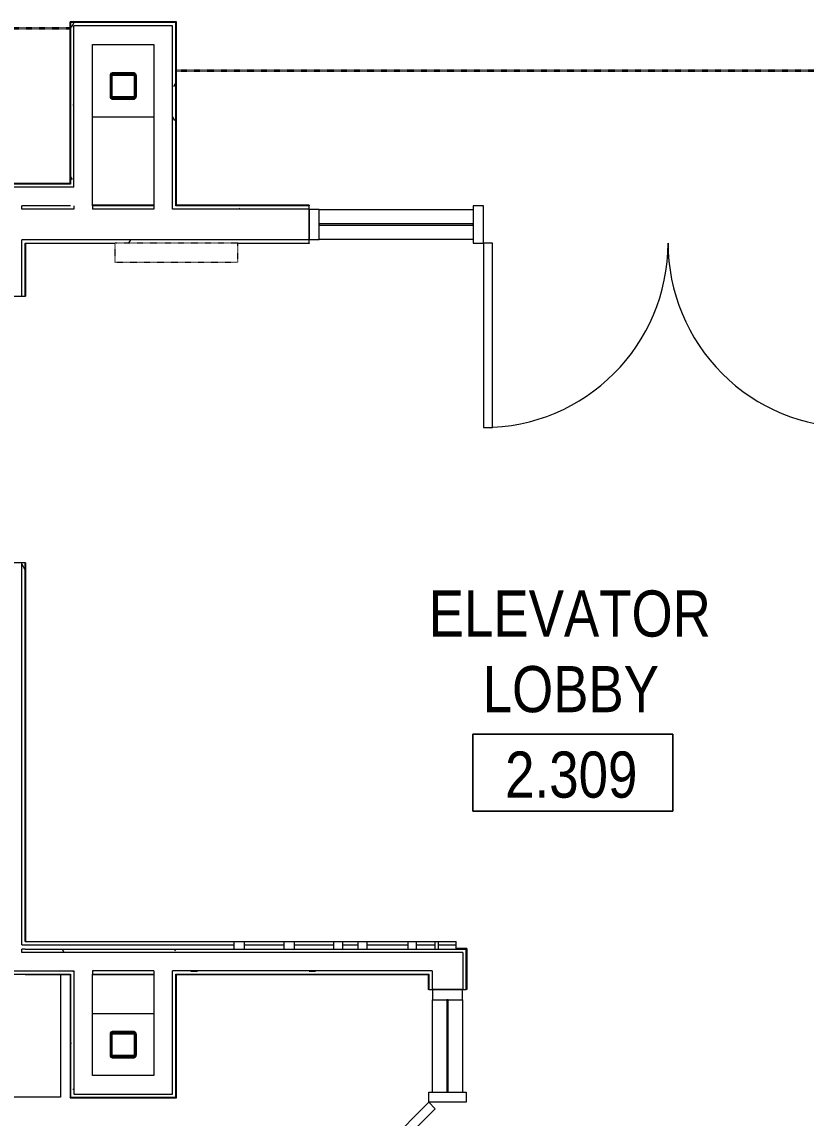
# Model space of a CAD drawing. Header units: inches. Extents: x -3803 to -1421, y -3454 to -210.
# Drawn here: x -3220.1 to -3067.2, y -789 to -575.1 of the extents above; entities that cross this region are included whole.
import ezdxf

# ---------------------------------------------------------------- set-up
doc = ezdxf.new("R2010")
doc.units = ezdxf.units.IN
doc.header["$MEASUREMENT"] = 0
for name, pattern in [('Dash Small', [0.125, 0.0625, -0.0625]), ('Dash_2_', [0.25, 0.125, -0.125]), ('Hidden Equipment- BSALS', [0.0625, 0.03125, -0.03125]), ('Hidden Equipment- LTP', [0.0625, 0.03125, -0.03125])]:
    doc.linetypes.add(name, pattern=pattern)
for name, color, linetype, lineweight in [('A-AREA-IDEN', 2, 'Continuous', 9), ('A-DETL', 90, 'Continuous', 9), ('A-DETL-GENF-HDLN', 1, 'Dash_2_', 9), ('A-DETL-MEDM', 33, 'Continuous', 20), ('A-DOOR', 31, 'Continuous', 13), ('A-DOOR-FRAM', 31, 'Continuous', 35), ('A-FLOR', 192, 'Continuous', 13), ('A-GLAZ-CURT', 52, 'Continuous', 13), ('A-GLAZ-CWMG', 51, 'Continuous', 13), ('A-WALL', 113, 'Continuous', 13), ('A-WALL-PATT', 111, 'Continuous', 13), ('I-WALL', 2, 'Continuous', 13), ('Q-CASE', 31, 'Continuous', 13), ('Q-SPCQ', 91, 'Continuous', 13), ('S-COLS', 52, 'Continuous', 13)]:
    doc.layers.add(name, color=color, linetype=linetype, lineweight=lineweight)
doc.styles.add('Arial Narrow', font='ARIALN.TTF', dxfattribs={"height": 9})
pattern_1 = [(0, (0, 0), (30.72, 7.68), [1.267, -21.773, 1.267, -21.773, -122.88]), (0, (0, 0), (30.72, 7.68), [-46.08, 1.267, -44.813, 1.267, -21.773, -53.76]), (0, (0, 0), (30.72, 7.68), [-115.2, 1.267, -14.093, 1.267, -37.133]), (120, (11.52, 3.84), (-22.011075, 22.7643), [1.267, -21.773, 1.267, -21.773, -122.88]), (120, (11.52, 3.84), (-22.011075, 22.7643), [-46.08, 1.267, -44.813, 1.267, -21.773, -53.76]), (120, (11.52, 3.84), (-22.011075, 22.7643), [-115.2, 1.267, -14.093, 1.267, -37.133]), (240, (15.36, 19.2), (-8.708925, -30.4443), [1.267, -21.773, 1.267, -21.773, -122.88]), (240, (15.36, 19.2), (-8.708925, -30.4443), [-46.08, 1.267, -44.813, 1.267, -21.773, -53.76]), (240, (15.36, 19.2), (-8.708925, -30.4443), [-115.2, 1.267, -14.093, 1.267, -37.133])]

# ---------------------------------------------------------------- blocks, each defined once
blk = doc.blocks.new('_STL - Column - HSS Rectangular - 2017v1 - HSS5x5x5_16-V82-DIMENSION PLAN - LEVEL 2 _579_ - 2__ - CAD')
at = {"layer": 'S-COLS'}
h = blk.add_hatch(dxfattribs=at)
h.set_pattern_fill('FP_6', color=256, style=0, pattern_type=2)
h.set_pattern_definition([(45, (3200.395, 774.641), (-8.909545, 8.909545), []), (45, (3206.335, 774.641), (-8.909545, 8.909545), [])])
h.paths.add_polyline_path([(2.06, -2.5), (2.37, -2.37), (2.5, -2.07), (2.5, 2.06), (2.37, 2.37), (2.06, 2.5), (-2.07, 2.5), (-2.37, 2.37), (-2.5, 2.06), (-2.5, -2.07), (-2.37, -2.37), (-2.07, -2.5)], flags=0)
h.paths.add_polyline_path([(-2.07, -2.19), (-2.15, -2.15), (-2.19, -2.07), (-2.15, 2.15), (-2.07, 2.19), (2.15, 2.15), (2.19, 2.06), (2.15, -2.15), (2.06, -2.19)], flags=0)
at = {"layer": 'S-COLS', "color": 7, "lineweight": 25}
for p, q in [((2.06, 2.5), (-2.07, 2.5)), ((-2.07, 2.19), (2.06, 2.19)), ((-2.5, 2.06), (-2.5, -2.07)), ((-2.19, -2.07), (-2.19, 2.06)), ((2.19, 2.06), (2.19, -2.07)), ((2.5, -2.07), (2.5, 2.06)), ((2.06, -2.19), (-2.07, -2.19)), ((-2.07, -2.5), (2.06, -2.5))]:
    blk.add_line(p, q, dxfattribs=at)
for centre, radius, start, end in [((-2.07, 2.06), 0.435, 90, 180), ((-2.07, 2.06), 0.123, 90, 180), ((2.06, 2.06), 0.435, 360, 90), ((2.06, 2.06), 0.123, 0, 90), ((-2.07, -2.07), 0.435, 180, 270), ((-2.07, -2.07), 0.123, 180, 270), ((2.06, -2.07), 0.435, 270, 360), ((2.06, -2.07), 0.122, 270, 0)]:
    blk.add_arc(centre, radius, start, end, dxfattribs=at)
blk = doc.blocks.new('_STL - Column - HSS Rectangular - 2017v1 - HSS5x5x5_16-V87-DIMENSION PLAN - LEVEL 2 _579_ - 2__ - CAD')
at = {"layer": 'S-COLS'}
h = blk.add_hatch(dxfattribs=at)
h.set_pattern_fill('FP_12', color=256, style=0, pattern_type=2)
h.set_pattern_definition([(45, (3200.395, 587.641), (-8.909545, 8.909545), []), (45, (3206.335, 587.641), (-8.909545, 8.909545), [])])
h.paths.add_polyline_path([(2.06, -2.5), (2.37, -2.37), (2.5, -2.07), (2.5, 2.06), (2.37, 2.37), (2.06, 2.5), (-2.07, 2.5), (-2.37, 2.37), (-2.5, 2.06), (-2.5, -2.07), (-2.37, -2.37), (-2.07, -2.5)], flags=0)
h.paths.add_polyline_path([(-2.07, -2.19), (-2.15, -2.15), (-2.19, -2.07), (-2.15, 2.15), (-2.07, 2.19), (2.15, 2.15), (2.19, 2.06), (2.15, -2.15), (2.06, -2.19)], flags=0)
at = {"layer": 'S-COLS', "color": 7, "lineweight": 25}
for p, q in [((2.06, 2.5), (-2.07, 2.5)), ((-2.07, 2.19), (2.06, 2.19)), ((-2.5, 2.06), (-2.5, -2.07)), ((-2.19, -2.07), (-2.19, 2.06)), ((2.19, 2.06), (2.19, -2.07)), ((2.5, -2.07), (2.5, 2.06)), ((2.06, -2.19), (-2.07, -2.19)), ((-2.07, -2.5), (2.06, -2.5))]:
    blk.add_line(p, q, dxfattribs=at)
for centre, radius, start, end in [((-2.07, 2.06), 0.435, 90, 180), ((-2.07, 2.06), 0.123, 90, 180), ((2.06, 2.06), 0.435, 360, 90), ((2.06, 2.06), 0.123, 0, 90), ((-2.07, -2.07), 0.435, 180, 270), ((-2.07, -2.07), 0.123, 180, 270), ((2.06, -2.07), 0.435, 270, 360), ((2.06, -2.07), 0.122, 270, 0)]:
    blk.add_arc(centre, radius, start, end, dxfattribs=at)
blk = doc.blocks.new('15830016-STRUCT_MARTINEZ-MOORE_CENTRAL_v2018_rvt-1-DIMENSION PLAN - LEVEL 2 _579_ - 2__ - CAD')
at = {"color": 250, "lineweight": 13}
for name, p in [('_STL - Column - HSS Rectangular - 2017v1 - HSS5x5x5_16-V87-DIMENSION PLAN - LEVEL 2 _579_ - 2__ - CAD', (-3200.4, -587.64)), ('_STL - Column - HSS Rectangular - 2017v1 - HSS5x5x5_16-V82-DIMENSION PLAN - LEVEL 2 _579_ - 2__ - CAD', (-3200.4, -774.64))]:
    blk.add_blockref(name, p, dxfattribs=at)
blk = doc.blocks.new('Basic Wall _ B6-7 1_4_-BSALS - ___-3569035-DIMENSION PLAN - LEVEL 2 _579_ - 2__ - CAD')
at = {"layer": 'I-WALL', "lineweight": 20}
for p, q in [((-3140.9, -761.02), (-3140.77, -760.89)), ((-3140.9, -761.02), (-3140.9, -763.89)), ((-3140.77, -763.89), (-3140.9, -763.89)), ((-3140.9, -859.89), (-3140.77, -859.89)), ((-3140.9, -859.89), (-3140.9, -943.33))]:
    blk.add_line(p, q, dxfattribs=at)
blk = doc.blocks.new('Basic Wall _ B6-7 1_4_-BSALS - ___-3569034-DIMENSION PLAN - LEVEL 2 _579_ - 2__ - CAD')
at = {"layer": 'I-WALL', "lineweight": 20}
for p, q in [((-3133.52, -756.02), (-3133.4, -755.89)), ((-3133.4, -755.89), (-3133.4, -763.89)), ((-3133.4, -763.89), (-3133.52, -763.89)), ((-3133.52, -859.89), (-3133.4, -859.89)), ((-3133.4, -859.89), (-3133.4, -875.89)), ((-3133.4, -899.89), (-3133.4, -948.77)), ((-3133.4, -948.77), (-3133.52, -948.77))]:
    blk.add_line(p, q, dxfattribs=at)
blk = doc.blocks.new('Basic Wall _ B6-7 1_4_-BSALS - ___-3569039-DIMENSION PLAN - LEVEL 2 _579_ - 2__ - CAD')
at = {"layer": 'I-WALL', "lineweight": 20}
for p, q in [((-3202.04, -618.39), (-3219.4, -618.39)), ((-3164.15, -618.39), (-3178.04, -618.39)), ((-3164.15, -618.27), (-3164.15, -618.39)), ((-3056.15, -618.39), (-3056.15, -618.27)), ((-3049.9, -618.39), (-3056.15, -618.39)), ((-3049.77, -618.27), (-3049.9, -618.39))]:
    blk.add_line(p, q, dxfattribs=at)
blk = doc.blocks.new('Basic Wall _ B6-7 1_4_-BSALS - ___-3569038-DIMENSION PLAN - LEVEL 2 _579_ - 2__ - CAD')
at = {"layer": 'I-WALL', "lineweight": 20}
for p, q in [((-3194.4, -610.89), (-3206.4, -610.89)), ((-3164.15, -610.89), (-3190.02, -610.89)), ((-3164.15, -610.89), (-3164.15, -611.02)), ((-3056.15, -611.02), (-3056.15, -610.89)), ((-3049.9, -610.89), (-3056.15, -610.89)), ((-3049.9, -610.89), (-3049.77, -611.02))]:
    blk.add_line(p, q, dxfattribs=at)
blk = doc.blocks.new('Door-D2_8-Unequal_Pair-BSALS - D2_8-72X84-BSALS-3462282-DIMENSION PLAN - LEVEL 2 _579_ - 2__ - CAD')
at = {"layer": 'A-DETL-GENF-HDLN'}
blk.add_arc((-36, -3.63), 36, 317.7863, 0, dxfattribs=at)
at = {"layer": 'A-DETL-MEDM'}
for p, q in [((-34.76, -2.39), (-36, -3.63)), ((-36, -3.63), (-10.54, -29.08)), ((-9.31, -27.84), (-34.76, -2.39)), ((-10.54, -29.08), (-9.31, -27.84))]:
    blk.add_line(p, q, dxfattribs=at)
at = {"layer": 'A-DOOR', "lineweight": 20}
for p, q in [((34.25, -3.63), (36, -3.63)), ((34.25, -39.62), (34.25, -3.63)), ((36, -3.63), (36, -39.62)), ((36, -39.62), (34.25, -39.62))]:
    blk.add_line(p, q, dxfattribs=at)
at = {"layer": 'A-DOOR', "lineweight": 9}
blk.add_arc((36, -3.67), 36, 179.9323, 267.2137, dxfattribs=at)
at = {"layer": 'A-DOOR-FRAM', "lineweight": 20}
for p, q in [((-38, -3.63), (-38, 3.62)), ((-38, 3.62), (-36, 3.62)), ((-36, 3.62), (-36, -3.63)), ((36, -3.63), (36, 3.62)), ((36, 3.62), (38, 3.62)), ((38, 3.62), (38, -3.63)), ((-36, -3.63), (-38, -3.63)), ((38, -3.63), (36, -3.63))]:
    blk.add_line(p, q, dxfattribs=at)
blk = doc.blocks.new('System Panel - interior glazed panels-V43-DIMENSION PLAN - LEVEL 2 _579_ - 2__ - CAD')
at = {"layer": 'A-GLAZ-CURT', "lineweight": 20}
for p, q in [((9, 0.125), (-9, 0.125)), ((-9, 0.125), (-9, -0.125)), ((9, -0.125), (9, 0.125)), ((-9, -0.125), (9, -0.125))]:
    blk.add_line(p, q, dxfattribs=at)
blk = doc.blocks.new('Rectangular Mullion - 6 x 6 interior mullion-3284578-DIMENSION PLAN - LEVEL 2 _579_ - 2__ - CAD')
at = {"layer": 'A-GLAZ-CWMG', "lineweight": 9}
for p, q in [((-3140.08, -783.89), (-3140.08, -765.89)), ((-3134.21, -765.89), (-3134.21, -783.89))]:
    blk.add_line(p, q, dxfattribs=at)
blk = doc.blocks.new('System Panel - interior glazed panels-2779907-DIMENSION PLAN - LEVEL 2 _579_ - 2__ - CAD')
at = {"layer": 'A-GLAZ-CURT', "lineweight": 20}
for p, q in [((15, 0.125), (-15, 0.125)), ((-15, 0.125), (-15, -0.125)), ((15, -0.125), (15, 0.125)), ((-15, -0.125), (15, -0.125))]:
    blk.add_line(p, q, dxfattribs=at)
blk = doc.blocks.new('Rectangular Mullion - 6 x 6 interior mullion-3284572-DIMENSION PLAN - LEVEL 2 _579_ - 2__ - CAD')
at = {"layer": 'A-GLAZ-CWMG', "lineweight": 9}
for p, q in [((-3162.15, -611.7), (-3132.15, -611.7)), ((-3132.15, -617.58), (-3162.15, -617.58))]:
    blk.add_line(p, q, dxfattribs=at)
blk = doc.blocks.new('Door-B2_4-BSALS - B2_4-72X84-BSALS-3019977-DIMENSION PLAN - LEVEL 2 _579_ - 2__ - CAD')
at = {"layer": 'A-DOOR', "lineweight": 20}
for p, q in [((-36, 39.625), (-34.25, 39.625)), ((-36, 3.625), (-36, 39.625)), ((-34.25, 39.625), (-34.25, 3.625)), ((34.25, 39.625), (34.25, 3.625)), ((36, 39.625), (34.25, 39.625)), ((36, 3.625), (36, 39.625)), ((-34.25, 3.625), (-36, 3.625)), ((34.25, 3.625), (36, 3.625))]:
    blk.add_line(p, q, dxfattribs=at)
at = {"layer": 'A-DOOR', "lineweight": 9}
for centre, start, end in [((-36, 3.625), 360, 90), ((36, 3.625), 90, 180)]:
    blk.add_arc(centre, 36, start, end, dxfattribs=at)
at = {"layer": 'A-DOOR-FRAM', "lineweight": 20}
for p, q in [((-36, 3.625), (-38, 3.625)), ((-38, 3.625), (-38, -3.625)), ((-36, -3.625), (-36, 3.625)), ((38, 3.625), (36, 3.625)), ((36, 3.625), (36, -3.625)), ((38, -3.625), (38, 3.625)), ((-38, -3.625), (-36, -3.625)), ((36, -3.625), (38, -3.625))]:
    blk.add_line(p, q, dxfattribs=at)
blk = doc.blocks.new('Basic Wall _ A3-4 1_4_-BSALS - ___-3569774-DIMENSION PLAN - LEVEL 2 _579_ - 2__ - CAD')
at = {"layer": 'I-WALL', "lineweight": 20}
for p, q in [((-3219.4, -628.64), (-3219.4, -618.39)), ((-3219.4, -628.64), (-3219.52, -628.64)), ((-3219.52, -680.64), (-3219.4, -680.64)), ((-3219.4, -754.52), (-3219.4, -680.64))]:
    blk.add_line(p, q, dxfattribs=at)
blk = doc.blocks.new('Rectangular Mullion - 2 x 6 interior mullion-V37-DIMENSION PLAN - LEVEL 2 _579_ - 2__ - CAD')
at = {"layer": 'A-GLAZ-CWMG', "lineweight": 20}
for p, q in [((0, 2.9375), (-2, 2.9375)), ((-2, 2.9375), (-2, -2.9375)), ((0, -2.9375), (0, 2.9375)), ((-2, -2.9375), (0, -2.9375))]:
    blk.add_line(p, q, dxfattribs=at)
blk = doc.blocks.new('Basic Wall _ B3-4 7_8_-BSALS - ___-3567995-DIMENSION PLAN - LEVEL 2 _579_ - 2__ - CAD')
at = {"layer": 'I-WALL', "lineweight": 20}
for p, q in [((-3219.52, -761.02), (-3219.52, -760.89)), ((-3210.77, -761.02), (-3219.52, -761.02)), ((-3194.4, -761.02), (-3206.4, -761.02)), ((-3140.9, -761.02), (-3190.02, -761.02)), ((-3140.77, -760.89), (-3140.9, -761.02))]:
    blk.add_line(p, q, dxfattribs=at)
blk = doc.blocks.new('Basic Wall _ B3-4 7_8_-BSALS - ___-3567994-DIMENSION PLAN - LEVEL 2 _579_ - 2__ - CAD')
at = {"layer": 'I-WALL', "lineweight": 20}
for q in [(-3135.46, -755.89), (-3133.52, -756.02)]:
    blk.add_line((-3133.4, -755.89), q, dxfattribs=at)
blk = doc.blocks.new('Casework- Double Door- Full Height- with Glass- BSALS - TAGL4224-2703216-DIMENSION PLAN - LEVEL 2 _579_ - 2__ - CAD')
at = {"layer": 'Q-CASE', "lineweight": 20}
for p, q in [((-44.26, -24), (-44.26, 0)), ((-44.26, 0), (-2.26, 0)), ((-2.26, 0), (-2.26, -24)), ((-2.26, -24), (-44.26, -24))]:
    blk.add_line(p, q, dxfattribs=at)
blk = doc.blocks.new('TV LCD 32 PDI CV3200P - LTP - DISPLAY _VERT_-V97-DIMENSION PLAN - LEVEL 2 _579_ - 2__ - CAD')
at = {"layer": 'Q-SPCQ', "linetype": 'Hidden Equipment- LTP', "lineweight": 20}
for p, q in [((-24, 0), (-24, -3.75)), ((0, 0), (-24, 0)), ((0, 0), (-24, 0)), ((-24, 0), (-24, -3.75)), ((0, -3.75), (0, 0)), ((0, -3.75), (0, 0)), ((-24, -3.75), (0, -3.75)), ((-24, -3.75), (0, -3.75))]:
    blk.add_line(p, q, dxfattribs=at)
blk = doc.blocks.new('Basic Wall _ A3-4 1_4_-BSALS - ___-3569859-DIMENSION PLAN - LEVEL 2 _579_ - 2__ - CAD')
at = {"layer": 'I-WALL', "lineweight": 20}
for p in [(-3190.15, -575.27), (-3190.02, -610.89)]:
    blk.add_line(p, (-3190.02, -575.14), dxfattribs=at)
blk = doc.blocks.new('Basic Wall _ A3-4 1_4_-BSALS - ___-3569860-DIMENSION PLAN - LEVEL 2 _579_ - 2__ - CAD')
at = {"layer": 'I-WALL', "lineweight": 20}
for p, q in [((-3210.77, -575.14), (-3210.65, -575.27)), ((-3210.77, -606.64), (-3210.77, -575.14))]:
    blk.add_line(p, q, dxfattribs=at)
blk = doc.blocks.new('Rectangular Mullion - 2 x 6 interior mullion-2743949-DIMENSION PLAN - LEVEL 2 _579_ - 2__ - CAD')
at = {"layer": 'A-GLAZ-CWMG', "lineweight": 20}
for p, q in [((-2, 2.9375), (0, 2.9375)), ((-2, -2.9375), (-2, 2.9375)), ((0, 2.9375), (0, -2.9375)), ((0, -2.9375), (-2, -2.9375))]:
    blk.add_line(p, q, dxfattribs=at)
blk = doc.blocks.new('Basic Wall _ A3-4 1_4_-BSALS - ___-3569861-DIMENSION PLAN - LEVEL 2 _579_ - 2__ - CAD')
at = {"layer": 'I-WALL', "lineweight": 20}
for q in [(-3190.02, -761.02), (-3190.15, -784.89)]:
    blk.add_line((-3190.02, -785.02), q, dxfattribs=at)
blk = doc.blocks.new('Basic Wall _ A3-4 1_4_-BSALS - ___-3569862-DIMENSION PLAN - LEVEL 2 _579_ - 2__ - CAD')
at = {"layer": 'I-WALL', "lineweight": 20}
for p, q in [((-3210.77, -785.02), (-3210.65, -784.89)), ((-3210.77, -785.02), (-3190.02, -785.02)), ((-3190.15, -784.89), (-3190.02, -785.02))]:
    blk.add_line(p, q, dxfattribs=at)
blk = doc.blocks.new('Basic Wall _ A3-4 1_4_-BSALS - ___-3569863-DIMENSION PLAN - LEVEL 2 _579_ - 2__ - CAD')
at = {"layer": 'I-WALL', "lineweight": 20}
for p in [(-3210.77, -761.02), (-3210.65, -784.89)]:
    blk.add_line(p, (-3210.77, -785.02), dxfattribs=at)
blk = doc.blocks.new('Basic Wall _ A3-4 1_4_-BSALS - ___-3569883-DIMENSION PLAN - LEVEL 2 _579_ - 2__ - CAD')
at = {"layer": 'I-WALL', "lineweight": 20}
for p, q in [((-3210.65, -575.27), (-3210.77, -575.14)), ((-3190.02, -575.14), (-3210.77, -575.14)), ((-3190.02, -575.14), (-3190.15, -575.27))]:
    blk.add_line(p, q, dxfattribs=at)
blk = doc.blocks.new('Basic Wall _ A3-4 1_4_-BSALS - ___-3569885-DIMENSION PLAN - LEVEL 2 _579_ - 2__ - CAD')
at = {"layer": 'I-WALL', "lineweight": 20}
for p in [(-3358.65, -606.77), (-3210.77, -606.64)]:
    blk.add_line(p, (-3358.77, -606.64), dxfattribs=at)
blk = doc.blocks.new('Room Tag- BSALS - Room Tag-28050-DIMENSION PLAN - LEVEL 2 _579_ - 2__ - CAD')
at = {"layer": 'A-AREA-IDEN'}
for p, q in [((-0.203125, -0.171875), (-0.203125, -0.015625)), ((-0.203125, -0.015625), (0.203125, -0.015625)), ((0.203125, -0.015625), (-0.203125, -0.015625)), ((-0.203125, -0.015625), (-0.203125, -0.171875)), ((0.203125, -0.015625), (0.203125, -0.171875)), ((0.203125, -0.171875), (0.203125, -0.015625)), ((0.203125, -0.171875), (-0.203125, -0.171875)), ((-0.203125, -0.171875), (0.203125, -0.171875))]:
    blk.add_line(p, q, dxfattribs=at)

msp = doc.modelspace()

# ---------------------------------------------------------------- hatches: boundary and pattern name
at = {"layer": 'A-WALL-PATT', "lineweight": 9}
h = msp.add_hatch(dxfattribs=at)
h.set_pattern_fill('FP_2', color=256, style=0, pattern_type=2)
h.set_pattern_definition(pattern_1)
h.paths.add_polyline_path([(-3210.65, -607.39), (-3210.02, -607.39), (-3210.02, -575.27), (-3210.65, -575.27), (-3210.65, -606.77)], flags=0)
h = msp.add_hatch(dxfattribs=at)
h.set_pattern_fill('FP_2', color=256, style=0, pattern_type=2)
h.set_pattern_definition(pattern_1)
h.paths.add_polyline_path([(-3206.4, -575.89), (-3190.77, -575.89), (-3190.81, -575.27), (-3210.02, -575.27), (-3210.02, -575.89)], flags=0)
h = msp.add_hatch(dxfattribs=at)
h.set_pattern_fill('FP_2', color=256, style=0, pattern_type=2)
h.set_pattern_definition(pattern_1)
h.paths.add_polyline_path([(-3190.15, -611.02), (-3190.15, -575.27), (-3190.77, -575.27), (-3190.77, -611.02)], flags=0)
h = msp.add_hatch(dxfattribs=at)
h.set_pattern_fill('FP_2', color=256, style=0, pattern_type=2)
h.set_pattern_definition(pattern_1)
h.paths.add_polyline_path([(-3211.17, -607.39), (-3210.65, -607.39), (-3210.65, -606.77), (-3358.02, -606.77), (-3358.02, -607.39), (-3231.53, -607.39)], flags=0)
h = msp.add_hatch(dxfattribs=at)
h.set_pattern_fill('FP_2', color=256, style=0, pattern_type=2)
h.set_pattern_definition(pattern_1)
h.paths.add_polyline_path([(-3220.15, -760.89), (-3219.52, -760.89), (-3219.52, -760.27), (-3220.15, -760.27)], flags=0)
h.paths.add_polyline_path([(-3220.15, -756.64), (-3219.52, -756.64), (-3219.52, -756.02), (-3220.15, -756.02)], flags=0)
h.paths.add_polyline_path([(-3220.15, -755.14), (-3219.52, -755.14), (-3219.52, -680.64), (-3220.15, -680.64), (-3220.15, -744.07)], flags=0)
h.paths.add_polyline_path([(-3219.52, -628.64), (-3219.52, -617.64), (-3220.15, -617.64), (-3220.15, -628.64)], flags=0)
h.paths.add_polyline_path([(-3220.15, -611.64), (-3219.52, -611.64), (-3219.52, -611.02), (-3220.15, -611.02)], flags=0)
h = msp.add_hatch(dxfattribs=at)
h.set_pattern_fill('FP_2', color=256, style=0, pattern_type=2)
h.set_pattern_definition(pattern_1)
h.paths.add_polyline_path([(-3049.15, -611.64), (-3049.15, -611.02), (-3056.15, -611.02), (-3056.15, -611.64), (-3049.77, -611.64)], flags=0)
h.paths.add_polyline_path([(-3194.4, -611.64), (-3194.4, -611.02), (-3206.4, -611.02), (-3206.4, -611.64)], flags=0)
h.paths.add_polyline_path([(-3210.02, -611.64), (-3210.02, -611.02), (-3219.52, -611.02), (-3219.52, -611.64), (-3211.17, -611.64)], flags=0)
h.paths.add_polyline_path([(-3164.15, -611.64), (-3164.15, -611.02), (-3190.77, -611.02), (-3190.77, -611.64)], flags=0)
h = msp.add_hatch(dxfattribs=at)
h.set_pattern_fill('FP_2', color=256, style=0, pattern_type=2)
h.set_pattern_definition(pattern_1)
h.paths.add_polyline_path([(-3049.77, -618.27), (-3049.77, -617.64), (-3056.15, -617.64), (-3056.15, -618.27)], flags=0)
h.paths.add_polyline_path([(-3164.15, -618.27), (-3164.15, -617.64), (-3219.52, -617.64), (-3219.52, -618.27), (-3178.04, -618.27)], flags=0)
h = msp.add_hatch(dxfattribs=at)
h.set_pattern_fill('FP_2', color=256, style=0, pattern_type=2)
h.set_pattern_definition(pattern_1)
h.paths.add_polyline_path([(-3150.09, -756.64), (-3134.15, -756.64), (-3134.15, -756.02), (-3219.52, -756.02), (-3219.52, -756.64), (-3152.64, -756.64)], flags=0)
h = msp.add_hatch(dxfattribs=at)
h.set_pattern_fill('FP_2', color=256, style=0, pattern_type=2)
h.set_pattern_definition(pattern_1)
h.paths.add_polyline_path([(-3133.52, -948.77), (-3133.52, -859.89), (-3134.15, -859.89), (-3134.15, -948.77)], flags=0)
h.paths.add_polyline_path([(-3134.15, -763.89), (-3133.52, -763.89), (-3133.52, -756.02), (-3134.15, -756.02), (-3134.15, -758.93)], flags=0)
h = msp.add_hatch(dxfattribs=at)
h.set_pattern_fill('FP_2', color=256, style=0, pattern_type=2)
h.set_pattern_definition(pattern_1)
h.paths.add_polyline_path([(-3170.45, -760.89), (-3140.77, -760.89), (-3140.77, -760.27), (-3190.77, -760.27), (-3190.77, -760.89), (-3190.15, -760.89)], flags=0)
h.paths.add_polyline_path([(-3194.4, -760.89), (-3194.4, -760.27), (-3206.4, -760.27), (-3206.4, -760.89)], flags=0)
h.paths.add_polyline_path([(-3210.65, -760.89), (-3210.02, -760.89), (-3210.02, -760.27), (-3219.52, -760.27), (-3219.52, -760.89), (-3211.17, -760.89)], flags=0)
h = msp.add_hatch(dxfattribs=at)
h.set_pattern_fill('FP_2', color=256, style=0, pattern_type=2)
h.set_pattern_definition(pattern_1)
h.paths.add_polyline_path([(-3210.65, -784.27), (-3210.02, -784.27), (-3210.02, -760.89), (-3210.65, -760.89), (-3210.65, -780.64)], flags=0)
h = msp.add_hatch(dxfattribs=at)
h.set_pattern_fill('FP_2', color=256, style=0, pattern_type=2)
h.set_pattern_definition(pattern_1)
h.paths.add_polyline_path([(-3190.15, -784.89), (-3190.15, -760.89), (-3190.77, -760.89), (-3190.77, -784.89)], flags=0)
h = msp.add_hatch(dxfattribs=at)
h.set_pattern_fill('FP_2', color=256, style=0, pattern_type=2)
h.set_pattern_definition(pattern_1)
h.paths.add_polyline_path([(-3140.15, -948.77), (-3140.15, -947.7), (-3140.77, -947.7), (-3140.77, -948.77)], flags=0)
h.paths.add_polyline_path([(-3140.77, -944.08), (-3140.15, -944.08), (-3140.15, -859.89), (-3140.77, -859.89), (-3140.77, -943.45)], flags=0)
h.paths.add_polyline_path([(-3140.15, -763.89), (-3140.15, -760.27), (-3140.77, -760.27), (-3140.77, -763.89)], flags=0)

# ---------------------------------------------------------------- linework, layer by layer
at = {"layer": 'A-DETL', "linetype": 'Dash Small', "lineweight": 35}
for p, q in [((-3407.65, -576.39), (-3210.77, -576.39)), ((-3190.02, -584.64), (-3049.9, -584.64))]:
    msp.add_line(p, q, dxfattribs=at)
at = {"layer": 'A-FLOR', "lineweight": 20}
for p, q in [((-3206.4, -593.64), (-3194.4, -593.64)), ((-3194.4, -768.64), (-3206.4, -768.64))]:
    msp.add_line(p, q, dxfattribs=at)
at = {"layer": 'A-WALL'}
for p, q in [((-3210.02, -607.39), (-3210.02, -575.89)), ((-3190.77, -575.89), (-3210.02, -575.89)), ((-3190.77, -611.64), (-3190.77, -575.89)), ((-3210.02, -607.39), (-3358.02, -607.39)), ((-3220.15, -611.64), (-3220.15, -611.02)), ((-3219.52, -611.02), (-3220.15, -611.02)), ((-3210.02, -611.02), (-3210.02, -611.64)), ((-3206.4, -611.02), (-3206.4, -611.64)), ((-3194.4, -611.02), (-3194.4, -611.64)), ((-3210.02, -611.64), (-3220.15, -611.64)), ((-3194.4, -611.64), (-3206.4, -611.64)), ((-3164.15, -611.64), (-3190.77, -611.64)), ((-3164.15, -617.64), (-3220.15, -617.64)), ((-3220.15, -628.64), (-3220.15, -617.64)), ((-3220.15, -755.14), (-3220.15, -680.64)), ((-3220.15, -755.14), (-3178.78, -755.14)), ((-3220.15, -756.64), (-3220.15, -756.02)), ((-3219.52, -756.02), (-3220.15, -756.02)), ((-3134.15, -756.64), (-3220.15, -756.64)), ((-3176.83, -755.14), (-3169.03, -755.14)), ((-3167.08, -755.14), (-3159.34, -755.14)), ((-3157.61, -755.14), (-3154.59, -755.14)), ((-3152.86, -755.14), (-3144.83, -755.14)), ((-3143.24, -755.14), (-3139.59, -755.14)), ((-3138.98, -755.14), (-3135.46, -755.14)), ((-3134.15, -756.64), (-3134.15, -763.89)), ((-3301.02, -760.27), (-3210.02, -760.27)), ((-3210.02, -760.27), (-3210.02, -784.27)), ((-3194.4, -760.27), (-3206.4, -760.27)), ((-3206.4, -760.27), (-3206.4, -760.89)), ((-3194.4, -760.27), (-3194.4, -760.89)), ((-3140.15, -760.27), (-3190.77, -760.27)), ((-3190.77, -784.27), (-3190.77, -760.27)), ((-3140.15, -760.27), (-3140.15, -763.89)), ((-3210.02, -784.27), (-3190.77, -784.27))]:
    msp.add_line(p, q, dxfattribs=at)
at = {"layer": 'I-WALL', "lineweight": 20}
for p, q in [((-3210.65, -575.27), (-3210.65, -606.77)), ((-3190.15, -575.27), (-3210.65, -575.27)), ((-3190.15, -611.02), (-3190.15, -575.27)), ((-3206.4, -611.02), (-3206.4, -579.52)), ((-3206.4, -579.52), (-3194.4, -579.52)), ((-3194.4, -579.52), (-3194.4, -611.02)), ((-3210.65, -606.77), (-3358.65, -606.77)), ((-3210.65, -611.02), (-3219.52, -611.02)), ((-3194.4, -611.02), (-3206.4, -611.02)), ((-3164.15, -611.02), (-3190.15, -611.02)), ((-3164.15, -618.27), (-3164.15, -611.02)), ((-3219.52, -618.27), (-3202.04, -618.27)), ((-3219.52, -628.64), (-3219.52, -618.27)), ((-3178.04, -618.27), (-3164.15, -618.27)), ((-3230.4, -628.64), (-3219.52, -628.64)), ((-3219.52, -680.64), (-3230.4, -680.64)), ((-3219.52, -754.52), (-3219.52, -680.64)), ((-3219.52, -754.52), (-3144.83, -754.52)), ((-3178.78, -756.02), (-3178.78, -754.52)), ((-3176.83, -754.52), (-3176.83, -756.02)), ((-3169.03, -756.02), (-3169.03, -754.52)), ((-3167.08, -754.52), (-3167.08, -756.02)), ((-3159.34, -756.02), (-3159.34, -754.52)), ((-3157.61, -754.52), (-3157.61, -756.02)), ((-3154.59, -756.02), (-3154.59, -754.52)), ((-3152.86, -754.52), (-3152.86, -756.02)), ((-3144.84, -754.52), (-3135.46, -754.52)), ((-3144.83, -756.02), (-3144.83, -754.52)), ((-3143.24, -754.52), (-3143.24, -756.02)), ((-3139.59, -756.02), (-3139.59, -754.52)), ((-3138.98, -754.52), (-3138.98, -756.02)), ((-3135.46, -756.02), (-3135.46, -754.52)), ((-3219.52, -756.02), (-3133.52, -756.02)), ((-3133.52, -763.89), (-3133.52, -756.02)), ((-3301.65, -760.89), (-3210.65, -760.89)), ((-3210.65, -760.89), (-3210.65, -784.89)), ((-3206.4, -760.89), (-3194.4, -760.89)), ((-3206.4, -780.64), (-3206.4, -760.89)), ((-3194.4, -760.89), (-3194.4, -780.64)), ((-3190.15, -760.89), (-3140.77, -760.89)), ((-3190.15, -784.89), (-3190.15, -760.89)), ((-3140.77, -760.89), (-3140.77, -763.89)), ((-3140.77, -763.89), (-3133.52, -763.89)), ((-3194.4, -780.64), (-3206.4, -780.64)), ((-3210.65, -784.89), (-3190.15, -784.89))]:
    msp.add_line(p, q, dxfattribs=at)

# ---------------------------------------------------------------- block references
at = {"lineweight": 5}
msp.add_blockref('15830016-STRUCT_MARTINEZ-MOORE_CENTRAL_v2018_rvt-1-DIMENSION PLAN - LEVEL 2 _579_ - 2__ - CAD', (0, 0), dxfattribs=at)
at = {"layer": 'A-AREA-IDEN', "xscale": 95.99999999999994, "yscale": 95.99999999999994, "zscale": 95.99999999999994}
msp.add_blockref('Room Tag- BSALS - Room Tag-28050-DIMENSION PLAN - LEVEL 2 _579_ - 2__ - CAD', (-3112.69, -712.6), dxfattribs=at)
at = {"layer": 'A-DOOR', "lineweight": 20}
for name, p, rotation in [('Door-B2_4-BSALS - B2_4-72X84-BSALS-3019977-DIMENSION PLAN - LEVEL 2 _579_ - 2__ - CAD', (-3094.15, -614.64), 180), ('Door-D2_8-Unequal_Pair-BSALS - D2_8-72X84-BSALS-3462282-DIMENSION PLAN - LEVEL 2 _579_ - 2__ - CAD', (-3137.15, -821.89), 269.9999999999993)]:
    msp.add_blockref(name, p, dxfattribs=dict(at, rotation=rotation))
at = {"layer": 'A-GLAZ-CURT', "lineweight": 9}
msp.add_blockref('System Panel - interior glazed panels-2779907-DIMENSION PLAN - LEVEL 2 _579_ - 2__ - CAD', (-3147.15, -614.64), dxfattribs=at)
at = {"layer": 'A-GLAZ-CURT', "lineweight": 9, "rotation": 89.99999999999993}
msp.add_blockref('System Panel - interior glazed panels-V43-DIMENSION PLAN - LEVEL 2 _579_ - 2__ - CAD', (-3137.15, -774.89), dxfattribs=at)
at = {"layer": 'A-GLAZ-CWMG', "lineweight": 9, "rotation": 180}
msp.add_blockref('Rectangular Mullion - 2 x 6 interior mullion-V37-DIMENSION PLAN - LEVEL 2 _579_ - 2__ - CAD', (-3164.15, -614.64), dxfattribs=at)
at = {"layer": 'A-GLAZ-CWMG', "lineweight": 9}
for name in ['Rectangular Mullion - 6 x 6 interior mullion-3284572-DIMENSION PLAN - LEVEL 2 _579_ - 2__ - CAD', 'Rectangular Mullion - 6 x 6 interior mullion-3284578-DIMENSION PLAN - LEVEL 2 _579_ - 2__ - CAD']:
    msp.add_blockref(name, (0, 0), dxfattribs=at)
at = {"layer": 'A-GLAZ-CWMG', "lineweight": 9, "extrusion": (0, 0, -1), "rotation": 90.00000000000007}
msp.add_blockref('Rectangular Mullion - 2 x 6 interior mullion-2743949-DIMENSION PLAN - LEVEL 2 _579_ - 2__ - CAD', (3137.15, -763.89), dxfattribs=at)
at = {"layer": 'I-WALL', "lineweight": 20}
for name in ['Basic Wall _ A3-4 1_4_-BSALS - ___-3569860-DIMENSION PLAN - LEVEL 2 _579_ - 2__ - CAD', 'Basic Wall _ A3-4 1_4_-BSALS - ___-3569883-DIMENSION PLAN - LEVEL 2 _579_ - 2__ - CAD', 'Basic Wall _ A3-4 1_4_-BSALS - ___-3569859-DIMENSION PLAN - LEVEL 2 _579_ - 2__ - CAD', 'Basic Wall _ A3-4 1_4_-BSALS - ___-3569885-DIMENSION PLAN - LEVEL 2 _579_ - 2__ - CAD', 'Basic Wall _ B6-7 1_4_-BSALS - ___-3569038-DIMENSION PLAN - LEVEL 2 _579_ - 2__ - CAD', 'Basic Wall _ A3-4 1_4_-BSALS - ___-3569774-DIMENSION PLAN - LEVEL 2 _579_ - 2__ - CAD', 'Basic Wall _ B6-7 1_4_-BSALS - ___-3569039-DIMENSION PLAN - LEVEL 2 _579_ - 2__ - CAD', 'Basic Wall _ B3-4 7_8_-BSALS - ___-3567994-DIMENSION PLAN - LEVEL 2 _579_ - 2__ - CAD', 'Basic Wall _ B6-7 1_4_-BSALS - ___-3569034-DIMENSION PLAN - LEVEL 2 _579_ - 2__ - CAD', 'Basic Wall _ B3-4 7_8_-BSALS - ___-3567995-DIMENSION PLAN - LEVEL 2 _579_ - 2__ - CAD', 'Basic Wall _ A3-4 1_4_-BSALS - ___-3569863-DIMENSION PLAN - LEVEL 2 _579_ - 2__ - CAD', 'Basic Wall _ A3-4 1_4_-BSALS - ___-3569861-DIMENSION PLAN - LEVEL 2 _579_ - 2__ - CAD', 'Basic Wall _ B6-7 1_4_-BSALS - ___-3569035-DIMENSION PLAN - LEVEL 2 _579_ - 2__ - CAD', 'Basic Wall _ A3-4 1_4_-BSALS - ___-3569862-DIMENSION PLAN - LEVEL 2 _579_ - 2__ - CAD']:
    msp.add_blockref(name, (0, 0), dxfattribs=at)
at = {"layer": 'Q-CASE', "lineweight": 20}
msp.add_blockref('Casework- Double Door- Full Height- with Glass- BSALS - TAGL4224-2703216-DIMENSION PLAN - LEVEL 2 _579_ - 2__ - CAD', (-3210.38, -760.89), dxfattribs=at)
at = {"layer": 'Q-SPCQ', "linetype": 'Hidden Equipment- BSALS', "lineweight": 20, "rotation": 180}
msp.add_blockref('TV LCD 32 PDI CV3200P - LTP - DISPLAY _VERT_-V97-DIMENSION PLAN - LEVEL 2 _579_ - 2__ - CAD', (-3202.04, -622.02), dxfattribs=at)

# ---------------------------------------------------------------- texts
at = {"layer": 'A-AREA-IDEN', "char_height": 9, "attachment_point": 1, "style": 'Arial Narrow'}
for s, insert, width in [('ELEVATOR', (-3140.8, -686.04), 67.872), ('LOBBY', (-3130.3, -700.79), 42.42), ('2.309', (-3125.92, -717.46), 31.512)]:
    msp.add_mtext(s, dxfattribs=dict(at, insert=insert, width=width))

doc.saveas('drawing.dxf')
